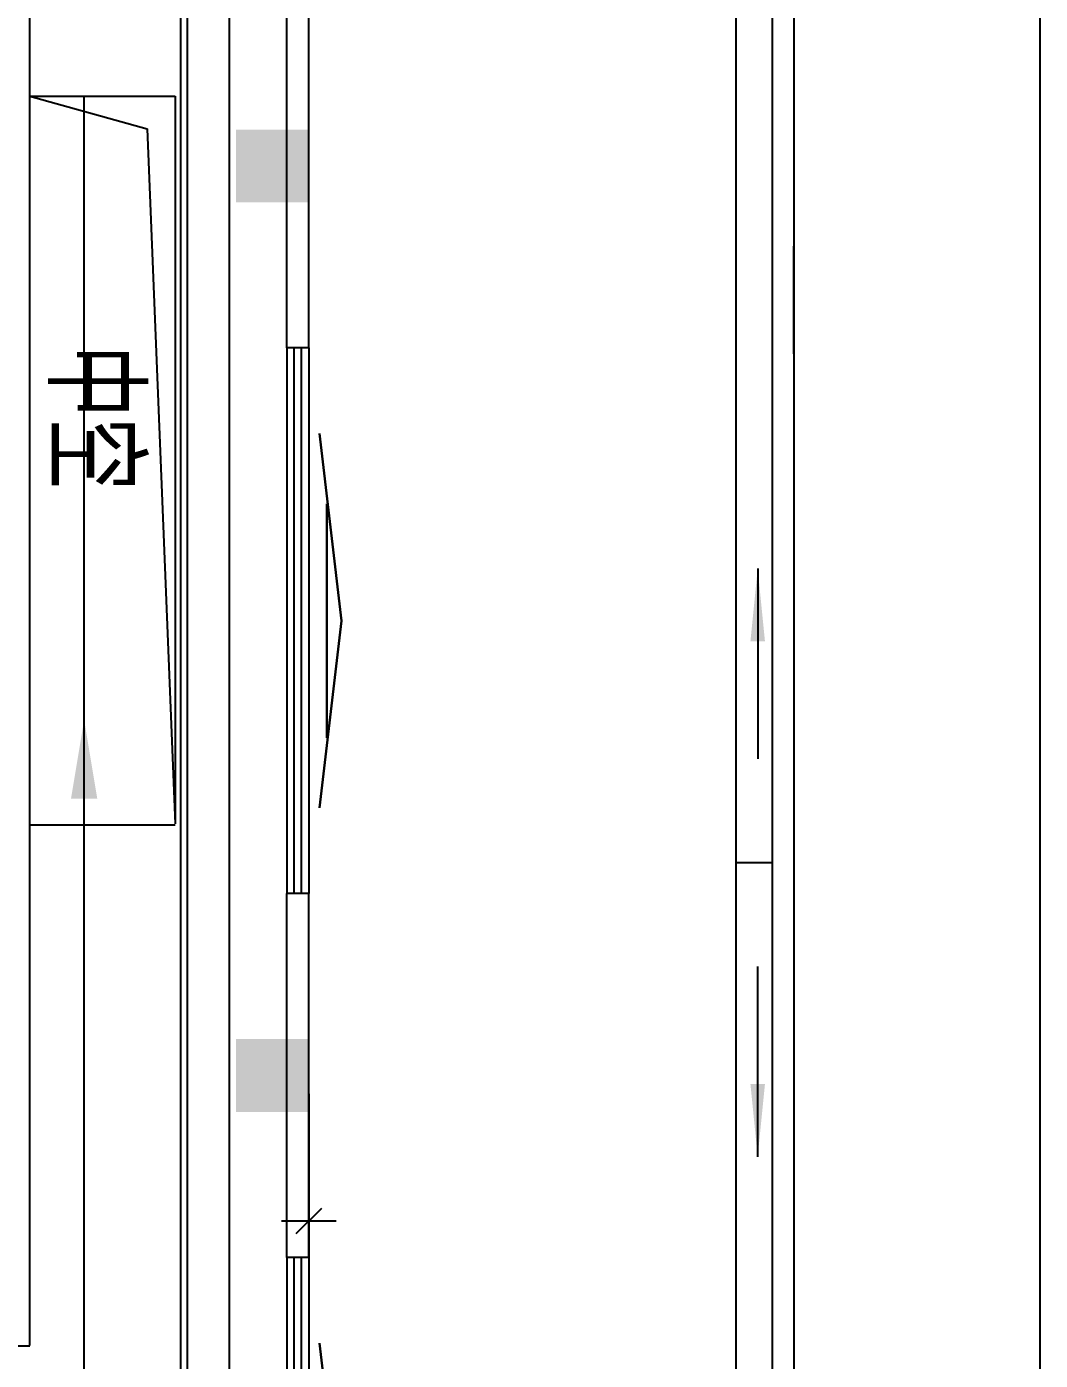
# Model space of a CAD drawing. Header units: millimetres. Extents: x -93009755325 to 1190721, y -74648 to 62868853516.
# Drawn here: x 259277 to 267633, y -27011 to -16015 of the extents above; entities that cross this region are included whole.
import ezdxf
from ezdxf.enums import TextEntityAlignment as Align

# ---------------------------------------------------------------- set-up
doc = ezdxf.new("R2010")
doc.units = ezdxf.units.MM
for name, color, linetype in [('1TEXT', 7, 'Continuous'), ('PUB_DIM', 3, 'Continuous'), ('WALL', 6, 'Continuous'), ('WINDOW', 2, 'Continuous'), ('WINDOW_TEXT', 7, 'Continuous')]:
    doc.layers.add(name, color=color, linetype=linetype)
doc.layers.add('设备层', color=7, linetype='Continuous', lineweight=13)
doc.styles.add('_HZTXT', font='txt.shx', dxfattribs={"width": 0.8, "bigfont": 'HZTXT.shx'})
doc.styles.add('SIMPLEX', font='SIMPLEX.SHX')

msp = doc.modelspace()

# ---------------------------------------------------------------- linework, layer by layer
at = {"color": 250, "lineweight": -3}
for p, q in [((265601.95, -13563.101), (265601.95, -32253.101)), ((265601.95, -13563.101), (265601.95, -32253.101)), ((265121.95, -13743.101), (265121.95, -32073.101)), ((265121.95, -13743.101), (265121.95, -32073.101)), ((265421.95, -13743.101), (265421.95, -32073.101)), ((265421.95, -13743.101), (265421.95, -32073.101)), ((259301.95, -22596.933), (259301.95, -16588.446)), ((259301.95, -16588.446), (260501.95, -16588.446)), ((259301.95, -16588.446), (260268.86, -16855.674)), ((260501.95, -16588.446), (260501.95, -22588.446)), ((260268.86, -16855.674), (260501.95, -22588.446)), ((261421.95, -18663.101), (261421.95, -23163.101)), ((261481.95, -23163.101), (261481.95, -18663.101)), ((261541.95, -23163.101), (261541.95, -18663.101)), ((261601.95, -18663.101), (261601.95, -23163.101)), ((261706.95, -25758.101), (261496.95, -25968.101)), ((261826.95, -25863.101), (261376.95, -25863.101)), ((261421.95, -26163.101), (261421.95, -30663.101)), ((261481.95, -30663.101), (261481.95, -26163.101)), ((261541.95, -30663.101), (261541.95, -26163.101)), ((261601.95, -26163.101), (261601.95, -30663.101))]:
    msp.add_line(p, q, dxfattribs=at)
msp.add_lwpolyline([(213480.487, -74648.031), (267632.79, -74648.031), (267632.79, 2588.378), (213480.487, 2588.378)], close=True)
msp.add_lwpolyline([(260546.566, -3091.408), (260946.566, -3091.408), (260946.566, -33403.328), (260546.566, -33403.328)], close=True, dxfattribs=at)
msp.add_lwpolyline([(260546.566, -3091.408), (260946.566, -3091.408), (260946.566, -33403.328), (260546.566, -33403.328)], close=True, dxfattribs=at)
for points in [[(261001.95, -16863.101), (261001.95, -17463.101), (261601.95, -16863.101), (261601.95, -17463.101)], [(265303.016, -20483.464), (265243.016, -21083.464), (265363.016, -21083.464)], [(265303.016, -20483.464), (265243.016, -21083.464), (265363.016, -21083.464)], [(259858.545, -22379.07), (259642.545, -22379.07), (259750.545, -21731.07)], [(261001.95, -24363.101), (261001.95, -24963.101), (261601.95, -24363.101), (261601.95, -24963.101)], [(265303.016, -25332.739), (265243.016, -24732.739), (265363.016, -24732.739)], [(265303.016, -25332.739), (265243.016, -24732.739), (265363.016, -24732.739)]]:
    msp.add_solid(points, dxfattribs=at)
at = {"layer": 'PUB_DIM', "color": 250, "lineweight": -3}
for p, q in [((265601.95, -18713.101), (265601.95, -17824.795)), ((265601.95, -18713.101), (265601.95, -17824.795)), ((265600.45, -18199.795), (265598.95, -18199.795)), ((265600.45, -18199.795), (265598.95, -18199.795)), ((265303.016, -20483.464), (265303.016, -22052.516)), ((265303.016, -20483.464), (265303.016, -22052.516)), ((265303.016, -25332.739), (265303.016, -23763.687)), ((265303.016, -25332.739), (265303.016, -23763.687)), ((261601.95, -24813.101), (261601.95, -26238.101)), ((261603.45, -25863.101), (261604.95, -25863.101))]:
    msp.add_line(p, q, dxfattribs=at)
at = {"layer": 'WALL', "color": 250, "lineweight": -3}
for p, q in [((261421.95, -18663.101), (261421.95, -15663.101)), ((261601.95, -18663.101), (261601.95, -15663.101)), ((261601.95, -18663.101), (261421.95, -18663.101)), ((261601.95, -23163.101), (261421.95, -23163.101)), ((261421.95, -26163.101), (261421.95, -23163.101)), ((261601.95, -26163.101), (261601.95, -23163.101)), ((261601.95, -26163.101), (261421.95, -26163.101))]:
    msp.add_line(p, q, dxfattribs=at)
at = {"layer": 'WINDOW', "color": 250, "lineweight": -3}
msp.add_line((265421.95, -22908.101), (265121.95, -22908.101), dxfattribs=at)
msp.add_line((265421.95, -22908.101), (265121.95, -22908.101), dxfattribs=at)
at = {"layer": 'WINDOW_TEXT', "color": 250, "lineweight": -3}
for p, q in [((260601.95, -27904.362), (260601.95, -4043.101)), ((259301.95, -26888.469), (259301.95, -4690.845)), ((259301.95, -22596.933), (260502.295, -22596.933))]:
    msp.add_line(p, q, dxfattribs=at)
at = {"layer": '设备层', "color": 250, "lineweight": -3}
for p, q in [((259750.545, -27285.106), (259750.545, -16588.446)), ((251187.818, -26891.101), (259301.95, -26891.101))]:
    msp.add_line(p, q, dxfattribs=at)

# ---------------------------------------------------------------- texts
at = {"layer": '1TEXT', "color": 250, "lineweight": -3, "style": '_HZTXT', "width": 0.8}
msp.add_text('中空', height=750, rotation=270, dxfattribs=at).set_placement((259452.863, -18639.462))
at = {"layer": 'WINDOW_TEXT', "color": 250, "lineweight": -3, "style": 'SIMPLEX', "width": 25, "flags": 9}
for p in [(261781.95, -20913.101), (261781.95, -28413.101)]:
    msp.add_attdef('A', text='', height=180, rotation=270, dxfattribs=at).set_placement(p, align=Align.MIDDLE)

doc.saveas('drawing.dxf')
